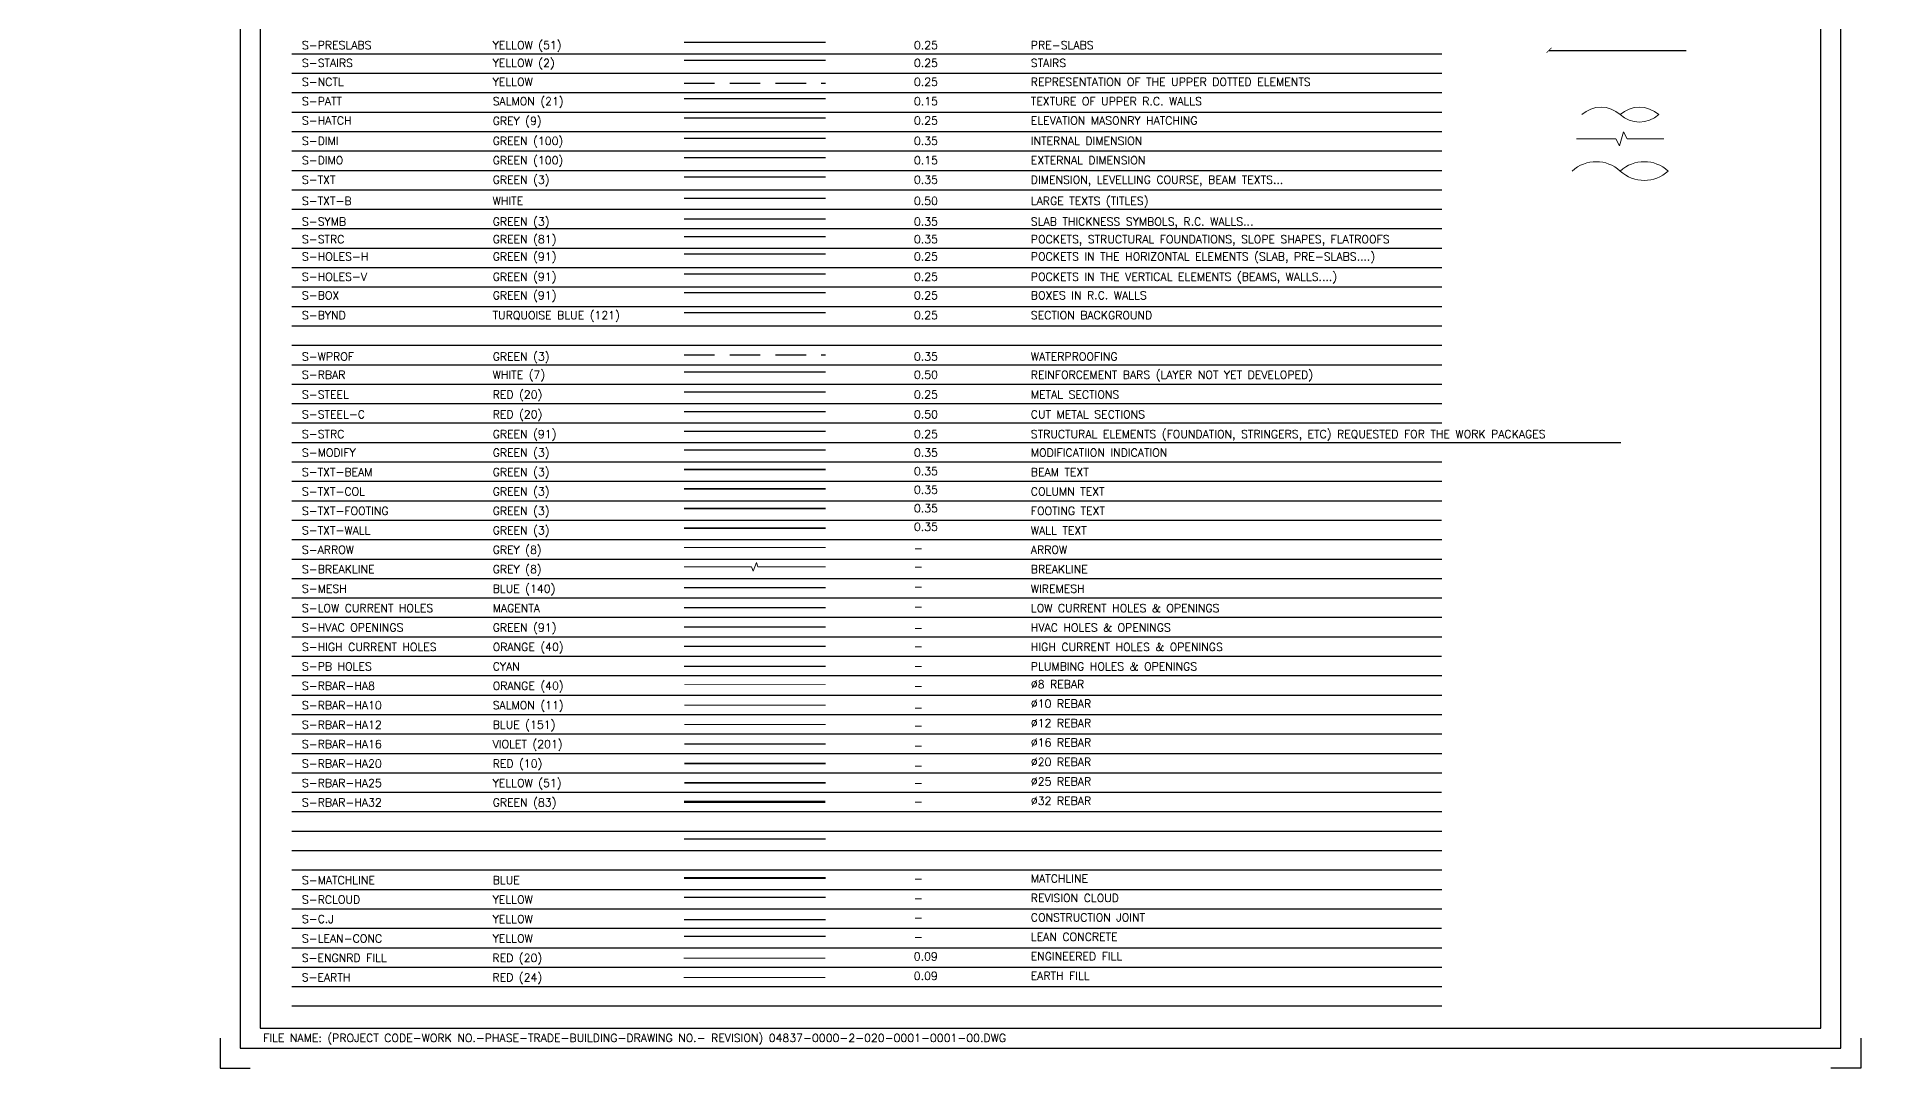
# Model space of a CAD drawing. Extents: x 660761725 to 1323371458, y 2734871439 to 5470067957.
# Drawn here: x 660932101 to 660960982, y 2735237787 to 2735253898 of the extents above; entities that cross this region are included whole.
import ezdxf
from ezdxf import colors
from ezdxf.entities.mleader import LeaderData, LeaderLine
from ezdxf.math import Vec2, Vec3

# ---------------------------------------------------------------- set-up
doc = ezdxf.new("R2010")
doc.units = 0
doc.linetypes.add('CENTER2', pattern=[28.575, 19.05, -3.175, 3.175, -3.175])
doc.linetypes.add('Hidden', pattern=[714.375, 476.25, -238.125])
for name, color, linetype, lineweight in [('S-ARROW', 8, 'Continuous', 13), ('S-BREAKLINE', 8, 'Continuous', 9), ('S-EARTH', 24, 'Continuous', 9), ('S-ENGNRD FILL', 20, 'Continuous', 9), ('S-GN-CON', 3, 'Continuous', 35), ('S-MATCH LNE', 5, 'CENTER2', 40), ('S-TXT-BEAM', 3, 'Continuous', 35), ('S-TXT-COL', 3, 'Continuous', 35), ('S-TXT-FOOTING', 3, 'Continuous', 35), ('S-TXT-WALL', 3, 'Continuous', 35)]:
    doc.layers.add(name, color=color, linetype=linetype, lineweight=lineweight)
for name, color, linetype in [('S-BOX', 91, 'Continuous'), ('S-BYND', 121, 'Continuous'), ('S-DIMI', 100, 'Continuous'), ('S-DIMO', 100, 'Continuous'), ('S-HATCH', 9, 'Continuous'), ('S-HIGH CURRENT HOLES', 40, 'Continuous'), ('S-HOLES-H', 91, 'Continuous'), ('S-HOLES-V', 91, 'Continuous'), ('S-HVAC OPENINGS', 91, 'Continuous'), ('S-LEAN-CONC', 2, 'Continuous'), ('S-LOWCURRENT HOLES', 6, 'Continuous'), ('S-MESH', 140, 'WIREMESH'), ('S-MODIFY', 3, 'Continuous'), ('S-NCTL', 2, 'Hidden'), ('S-PATT', 21, 'Continuous'), ('S-PB HOLES', 4, 'Continuous'), ('S-PRESLAB', 51, 'Continuous'), ('S-RBAR', 7, 'Continuous'), ('S-RBAR-HA10', 11, 'Continuous'), ('S-RBAR-HA12', 151, 'Continuous'), ('S-RBAR-HA16', 201, 'Continuous'), ('S-RBAR-HA20', 10, 'Continuous'), ('S-RBAR-HA25', 51, 'Continuous'), ('S-RBAR-HA32', 83, 'Continuous'), ('S-RBAR-HA8', 40, 'Continuous'), ('S-RCLOUD', 2, 'Continuous'), ('S-SIMPLETEXT', 7, 'Continuous'), ('S-STAIRS', 2, 'Continuous'), ('S-STEEL', 20, 'Continuous'), ('S-STEEL-C', 7, 'Continuous'), ('S-STRC (81)', 81, 'Continuous'), ('S-STRC (91)', 91, 'Continuous'), ('S-SYMB', 3, 'Continuous'), ('S-TXT', 3, 'Continuous'), ('S-TXT-B', 7, 'Continuous'), ('S-WPROF', 3, 'Continuous'), ('TBLOCK', 7, 'Continuous')]:
    doc.layers.add(name, color=color, linetype=linetype)
doc.layers.add('S-C.J', color=1, linetype='ZIGZAG', true_color=0xff0000)
doc.styles.add('EN-SC', font='swissl.ttf')
doc.styles.add('KACKC - ROMANS', font='romans.shx')
doc.styles.add('ROMANS', font='romans.shx')
doc.linetypes.add('WIREMESH', pattern='A,0.5,-0.1,["x",Standard,S=0.25,R=0,X=-0.125,Y=-0.078],-0.1', length=0.7)
doc.linetypes.add('ZIGZAG', pattern='A,0.0001,-0.2,[131,ltypeshp.shx,S=0.2,R=0,X=-0.2,Y=0],-0.4,[131,ltypeshp.shx,S=0.2,R=180,X=0.2,Y=0],-0.2', length=0.8001)

# ---------------------------------------------------------------- blocks, each defined once
blk = doc.blocks.new('_Dot')
at = {"color": 0, "linetype": 'ByBlock', "lineweight": -2}
blk.add_line((-0.5, 0), (-1, 0), dxfattribs=at)
at = {"color": 0, "linetype": 'ByBlock', "const_width": 0.5}
blk.add_lwpolyline([(-0.25, 0, 1), (0.25, 0, 1)], format="xyb", close=True, dxfattribs=at)
blk = doc.blocks.new('_ARCHTICK')
at = {"color": 0, "linetype": 'ByBlock', "const_width": 0.15}
blk.add_lwpolyline([(-0.5, -0.5), (0.5, 0.5)], dxfattribs=at)
blk = doc.blocks.new('*U36')
at = {"layer": 'S-BREAKLINE'}
blk.add_lwpolyline([(-450, 0, -0.389141), (0, 0, 0.389141), (450, 0, 0.389141), (0, 0)], format="xyb", dxfattribs=at)
blk = doc.blocks.new('*U35')
at = {"xscale": 0.8333333330001551, "yscale": 0.8333333330001551, "zscale": 0.8333333330001551}
blk.add_blockref('*U36', (75, 0), dxfattribs=at)
blk = doc.blocks.new('*U44')
at = {"layer": 'S-BREAKLINE'}
blk.add_lwpolyline([(-422, 0), (-52, 0), (-52, 0), (-19, -65), (19, 65), (52, 0), (398, 0)], dxfattribs=at)
blk = doc.blocks.new('*U45')
at = {"layer": 'S-BREAKLINE'}
blk.add_lwpolyline([(-450, 0, -0.389141), (-90, 0, 0.389141), (270, 0, 0.389141), (-90, 0)], format="xyb", dxfattribs=at)

msp = doc.modelspace()

# ---------------------------------------------------------------- linework, layer by layer
at = {"color": 250}
for p, q in [((660936081.51860619, 2735253635.78924322), (660954046.31260765, 2735253635.78924322)), ((660936081.51860619, 2735253332.124856), (660954046.31260765, 2735253332.124856)), ((660936081.51860619, 2735253028.46046877), (660954046.31260765, 2735253028.46046877)), ((660936081.51860619, 2735252724.79608202), (660954046.31260765, 2735252724.79608202)), ((660936081.51860619, 2735252421.13169622), (660954046.31260765, 2735252421.13169622)), ((660936081.51860619, 2735252117.467309), (660954046.31260765, 2735252117.467309)), ((660936081.51860619, 2735251813.80292177), (660954046.31260765, 2735251813.80292177)), ((660936081.51860619, 2735251510.13853598), (660954046.31260765, 2735251510.13853598)), ((660936081.51860619, 2735251206.47414923), (660954046.31260765, 2735251206.47414923)), ((660936081.51860619, 2735250902.809762), (660954046.31260765, 2735250902.809762)), ((660936081.51860619, 2735250599.14537621), (660954046.31260765, 2735250599.14537621)), ((660936081.51860619, 2735250295.48098898), (660954046.31260765, 2735250295.48098898)), ((660936081.51860619, 2735249991.81660223), (660954046.31260765, 2735249991.81660223)), ((660936081.51860619, 2735249688.152215), (660954046.31260765, 2735249688.152215)), ((660936081.51860619, 2735249384.48782921), (660954046.31260765, 2735249384.48782921)), ((660936081.51860619, 2735249080.82344198), (660954046.31260765, 2735249080.82344198)), ((660936081.51860619, 2735248777.15905619), (660954046.31260765, 2735248777.15905619)), ((660936081.51860619, 2735248473.49466896), (660954046.31260765, 2735248473.49466896)), ((660936081.51860619, 2735248169.83028221), (660954046.31260765, 2735248169.83028221)), ((660936081.51860619, 2735247866.16589499), (660954046.31260765, 2735247866.16589499)), ((660936081.51860619, 2735247562.50150919), (660956839.50651097, 2735247562.50150919)), ((660936081.51860619, 2735247258.83712196), (660954046.31260765, 2735247258.83712196)), ((660936081.51860619, 2735246955.17273617), (660954046.31260765, 2735246955.17273617)), ((660936081.51860619, 2735246651.50834894), (660954046.31260765, 2735246651.50834894)), ((660936081.51860619, 2735246347.84396219), (660954040.58579791, 2735246347.84396219)), ((660936081.51860619, 2735246044.17957497), (660954046.31260765, 2735246044.17957497)), ((660936081.51860619, 2735245740.51518917), (660954046.31260765, 2735245740.51518917)), ((660936081.51860619, 2735245436.85080194), (660954046.31260765, 2735245436.85080194)), ((660936081.51860619, 2735245133.1864152), (660954046.31260765, 2735245133.1864152)), ((660936081.51860619, 2735244829.52202892), (660954046.31260765, 2735244829.52202892)), ((660936081.51860619, 2735244525.85764217), (660954046.31260765, 2735244525.85764217)), ((660936081.51860619, 2735244222.19325495), (660954040.58579791, 2735244222.19325495)), ((660936081.51860619, 2735243918.52886915), (660954046.31260765, 2735243918.52886915)), ((660936081.51860619, 2735243614.86448193), (660954046.31260765, 2735243614.86448193)), ((660936081.51860619, 2735243311.20009518), (660954046.31260765, 2735243311.20009518)), ((660936081.51860619, 2735243007.53570795), (660954046.31260765, 2735243007.53570795)), ((660936081.51860619, 2735242703.87132215), (660954046.31260765, 2735242703.87132215)), ((660936081.51860619, 2735242400.20693493), (660954046.31260765, 2735242400.20693493)), ((660936081.51860619, 2735242096.54254913), (660954040.58579791, 2735242096.54254913)), ((660936081.51860619, 2735241792.87816191), (660954046.31260765, 2735241792.87816191)), ((660936081.51860619, 2735241489.21377516), (660954046.31260765, 2735241489.21377516)), ((660936081.51860619, 2735241185.54938793), (660954046.31260765, 2735241185.54938793)), ((660936081.51860619, 2735240881.88500214), (660954046.31260765, 2735240881.88500214)), ((660936081.51860619, 2735240578.22061491), (660954046.31260765, 2735240578.22061491)), ((660936081.51860619, 2735240274.55622911), (660954046.31260765, 2735240274.55622911)), ((660936081.51860619, 2735239970.89184189), (660954040.58579791, 2735239970.89184189)), ((660936081.51860619, 2735239667.22745514), (660954046.31260765, 2735239667.22745514)), ((660936081.51860619, 2735239363.56306791), (660954046.31260765, 2735239363.56306791)), ((660936081.51860619, 2735239059.89868212), (660954046.31260765, 2735239059.89868212)), ((660936081.51860619, 2735238756.23429489), (660954046.31260765, 2735238756.23429489)), ((660936081.51860619, 2735238756.23429489), (660954046.31260765, 2735238756.23429489))]:
    msp.add_line(p, q, dxfattribs=at)
at = {"layer": 'S-ARROW', "ltscale": 1000}
msp.add_line((660942208.04489601, 2735245921.275177), (660944415.53558052, 2735245921.275177), dxfattribs=at)
at = {"layer": 'S-BOX'}
msp.add_line((660942208.04489601, 2735249905.07930613), (660944415.53558052, 2735249905.07930613), dxfattribs=at)
at = {"layer": 'S-BREAKLINE'}
msp.add_lwpolyline([(660942208.04489601, 2735245617.61079121), (660943261.79023838, 2735245617.61079121), (660943261.79023838, 2735245617.61079121), (660943286.79023826, 2735245548.92385483), (660943336.79023826, 2735245686.29772615), (660943361.79023826, 2735245617.61079121), (660944415.53558052, 2735245617.61079121)], dxfattribs=at)
at = {"layer": 'S-BYND'}
msp.add_line((660942208.04489601, 2735249594.53910398), (660944415.53558052, 2735249594.53910398), dxfattribs=at)
at = {"layer": 'S-C.J', "ltscale": 0.25}
msp.add_line((660942208.04489601, 2735240110.039258), (660944415.53558052, 2735240110.039258), dxfattribs=at)
at = {"layer": 'S-DIMI'}
msp.add_line((660942208.04489601, 2735252319.09579515), (660944415.53558052, 2735252319.09579515), dxfattribs=at)
at = {"layer": 'S-DIMO'}
msp.add_line((660942208.04489601, 2735252015.43140793), (660944415.53558052, 2735252015.43140793), dxfattribs=at)
at = {"layer": 'S-EARTH'}
msp.add_line((660942205.18149114, 2735239199.04609823), (660944412.67217565, 2735239199.04609823), dxfattribs=at)
at = {"layer": 'S-ENGNRD FILL'}
msp.add_line((660942205.18149114, 2735239502.71048498), (660944412.67217565, 2735239502.71048498), dxfattribs=at)
at = {"layer": 'S-HATCH'}
msp.add_line((660942208.04489601, 2735252636.24564981), (660944415.53558052, 2735252636.24564981), dxfattribs=at)
at = {"layer": 'S-HIGH CURRENT HOLES', "ltscale": 2}
msp.add_line((660942208.04489601, 2735244377.80885315), (660944415.53558052, 2735244377.80885315), dxfattribs=at)
at = {"layer": 'S-HOLES-H'}
msp.add_line((660942208.04489601, 2735250511.42144203), (660944415.53558052, 2735250511.42144203), dxfattribs=at)
at = {"layer": 'S-HOLES-V'}
msp.add_line((660942208.04489601, 2735250196.12351179), (660944415.53558052, 2735250196.12351179), dxfattribs=at)
at = {"layer": 'S-HVAC OPENINGS', "ltscale": 2}
msp.add_line((660942208.04489601, 2735244678.35727978), (660944415.53558052, 2735244678.35727978), dxfattribs=at)
at = {"layer": 'S-LEAN-CONC', "ltscale": 6}
msp.add_line((660942208.04489601, 2735239847.98744297), (660944415.53558052, 2735239847.98744297), dxfattribs=at)
at = {"layer": 'S-LOWCURRENT HOLES', "ltscale": 2}
msp.add_line((660942208.04489601, 2735244982.99131107), (660944415.53558052, 2735244982.99131107), dxfattribs=at)
at = {"layer": 'S-MATCH LNE', "ltscale": 0.05}
msp.add_line((660942208.04489601, 2735240758.98060417), (660944415.53558052, 2735240758.98060417), dxfattribs=at)
at = {"layer": 'S-MESH'}
msp.add_line((660942208.04489601, 2735245293.78877687), (660944415.53558052, 2735245293.78877687), dxfattribs=at)
at = {"layer": 'S-MODIFY'}
msp.add_line((660942208.04489601, 2735247447.41447115), (660944415.53558052, 2735247447.41447115), dxfattribs=at)
at = {"layer": 'S-NCTL'}
msp.add_line((660942208.04489601, 2735253175.69295502), (660944415.53558052, 2735253175.69295502), dxfattribs=at)
at = {"layer": 'S-PATT'}
msp.add_line((660942208.04489601, 2735252937.66430998), (660944415.53558052, 2735252937.66430998), dxfattribs=at)
at = {"layer": 'S-PB HOLES', "ltscale": 2}
msp.add_line((660942208.04489601, 2735244067.60066223), (660944415.53558052, 2735244067.60066223), dxfattribs=at)
at = {"layer": 'S-PRESLAB'}
msp.add_line((660942208.04489601, 2735253814.637959), (660944415.53558052, 2735253814.637959), dxfattribs=at)
at = {"layer": 'S-RBAR'}
msp.add_line((660942208.04489601, 2735248664.92411709), (660944415.53558052, 2735248664.92411709), dxfattribs=at)
at = {"layer": 'S-RBAR-HA10', "const_width": 12}
msp.add_lwpolyline([(660942210.90830088, 2735243456.81904316), (660944418.39898539, 2735243456.81904316)], dxfattribs=at)
at = {"layer": 'S-RBAR-HA12', "const_width": 13.99999999}
msp.add_lwpolyline([(660942210.90830088, 2735243154.93781424), (660944418.39898539, 2735243154.93781424)], dxfattribs=at)
at = {"layer": 'S-RBAR-HA16', "const_width": 18.99999999}
msp.add_lwpolyline([(660942210.90830088, 2735242848.81905985), (660944418.39898539, 2735242848.81905985)], dxfattribs=at)
at = {"layer": 'S-RBAR-HA20', "const_width": 23.49999999}
msp.add_lwpolyline([(660942210.90830088, 2735242544.59918022), (660944418.39898539, 2735242544.59918022)], dxfattribs=at)
at = {"layer": 'S-RBAR-HA25', "const_width": 29.49999999}
msp.add_lwpolyline([(660942210.90830088, 2735242243.09907198), (660944418.39898539, 2735242243.09907198)], dxfattribs=at)
at = {"layer": 'S-RBAR-HA32', "const_width": 37.99999998}
msp.add_lwpolyline([(660942208.04489601, 2735241945.92624187), (660944415.53558052, 2735241945.92624187)], dxfattribs=at)
at = {"layer": 'S-RBAR-HA8', "const_width": 9.5}
msp.add_lwpolyline([(660942210.90830088, 2735243775.84173584), (660944418.39898539, 2735243775.84173584)], dxfattribs=at)
at = {"layer": 'S-RCLOUD', "ltscale": 0.01}
msp.add_line((660942208.04489601, 2735240455.31621695), (660944415.53558052, 2735240455.31621695), dxfattribs=at)
at = {"layer": 'S-SIMPLETEXT', "ltscale": 1000}
msp.add_line((660942208.04489601, 2735241366.30937719), (660944415.53558052, 2735241366.30937719), dxfattribs=at)
at = {"layer": 'S-STAIRS'}
msp.add_line((660942208.04489601, 2735253535.83383417), (660944415.53558052, 2735253535.83383417), dxfattribs=at)
at = {"layer": 'S-STEEL'}
msp.add_line((660942208.04489601, 2735248355.32168007), (660944415.53558052, 2735248355.32168007), dxfattribs=at)
at = {"layer": 'S-STEEL-C'}
msp.add_line((660942208.04489601, 2735248045.71924305), (660944415.53558052, 2735248045.71924305), dxfattribs=at)
at = {"layer": 'S-STRC (81)'}
msp.add_line((660942208.04489601, 2735250782.04223299), (660944415.53558052, 2735250782.04223299), dxfattribs=at)
at = {"layer": 'S-STRC (91)'}
msp.add_line((660942208.04489601, 2735247737.33374882), (660944415.53558052, 2735247737.33374882), dxfattribs=at)
at = {"layer": 'S-SYMB'}
msp.add_line((660942208.04489601, 2735251057.79870319), (660944415.53558052, 2735251057.79870319), dxfattribs=at)
at = {"layer": 'S-TXT'}
msp.add_line((660942208.04489601, 2735251711.76702213), (660944415.53558052, 2735251711.76702213), dxfattribs=at)
at = {"layer": 'S-TXT-B'}
msp.add_line((660942208.04489601, 2735251380.89973593), (660944415.53558052, 2735251380.89973593), dxfattribs=at)
at = {"layer": 'S-TXT-BEAM', "linetype": 'Continuous'}
msp.add_line((660942208.04489601, 2735247141.79574394), (660944415.53558052, 2735247141.79574394), dxfattribs=at)
at = {"layer": 'S-TXT-COL'}
msp.add_line((660942208.04489601, 2735246836.17701817), (660944415.53558052, 2735246836.17701817), dxfattribs=at)
at = {"layer": 'S-TXT-FOOTING'}
msp.add_line((660942208.04489601, 2735246530.55829096), (660944415.53558052, 2735246530.55829096), dxfattribs=at)
at = {"layer": 'S-TXT-WALL'}
msp.add_line((660942208.04489601, 2735246224.93956423), (660944415.53558052, 2735246224.93956423), dxfattribs=at)
at = {"layer": 'S-WPROF', "linetype": 'Hidden'}
msp.add_line((660942208.04489601, 2735248928.37874508), (660944415.53558052, 2735248928.37874508), dxfattribs=at)
at = {"layer": 'TBLOCK'}
for points in [[(660935275.32094479, 2735238099.20079899), (660960275.32093477, 2735238099.20079899), (660960275.32093477, 2735260886.49536514), (660935275.32094479, 2735260886.49536514)], [(660935587.82094467, 2735238411.70079899), (660959962.82093489, 2735238411.70079899), (660959962.82093489, 2735260573.99536514), (660935587.82094467, 2735260573.99536514)]]:
    msp.add_lwpolyline(points, close=True, dxfattribs=at)
at = {"layer": 'TBLOCK', "color": 9}
for points in [[(660934962.82094491, 2735238255.45079899), (660934962.82094491, 2735237786.70079899), (660935431.57094479, 2735237786.70079899)], [(660960587.82093465, 2735238255.45079899), (660960587.82093465, 2735237786.70079899), (660960119.07093489, 2735237786.70079899)]]:
    msp.add_lwpolyline(points, dxfattribs=at)

# ---------------------------------------------------------------- block references
for name, p, xscale, yscale, zscale in [('*U45', (660956981.3181119, 2735252684.52019787), 1.666666669999813, 1.666666669999813, 1.666666669999813), ('*U44', (660956850.67475581, 2735252305.55529594), 1.666666669999813, 1.666666669999813, 1.666666669999813), ('*U35', (660956681.31811202, 2735251803.17916918), 2.000000003999503, 2.000000004000867, 2.000000003999503)]:
    msp.add_blockref(name, p, dxfattribs=dict(xscale=xscale, yscale=yscale, zscale=zscale))

# ---------------------------------------------------------------- texts
at = {"style": 'ROMANS'}
for p in [(660945798.65443766, 2735245844.35300207), (660945798.65443766, 2735245559.8460021), (660945798.65443766, 2735245248.88821411), (660945798.65443766, 2735244936.86045599)]:
    msp.add_text('-', height=124.99999995, dxfattribs=at).set_placement(p)
at = {"layer": 'S-ARROW', "ltscale": 1000, "style": 'ROMANS'}
for s, p in [('S-ARROW', (660936237.97826052, 2735245821.90096617)), ('GREY (8)', (660939217.9459722, 2735245821.90096617)), ('ARROW', (660947624.24014664, 2735245821.90096617))]:
    msp.add_text(s, height=124.99999995, dxfattribs=at).set_placement(p)
at = {"layer": 'S-BOX', "style": 'ROMANS'}
for s, p in [('S-BOX', (660936237.97826052, 2735249797.88773394)), ('GREEN (91)', (660939217.9459722, 2735249797.88773394)), ('0.25', (660945798.65443766, 2735249797.88773394)), ('BOXES IN R.C. WALLS', (660947624.24014664, 2735249797.88773394))]:
    msp.add_text(s, height=124.99999995, dxfattribs=at).set_placement(p)
at = {"layer": 'S-BREAKLINE', "style": 'ROMANS'}
for s, p in [('S-BREAKLINE', (660936237.97826052, 2735245518.23657894)), ('GREY (8)', (660939217.9459722, 2735245518.23657894)), ('BREAKLINE', (660947624.24014664, 2735245518.23657894))]:
    msp.add_text(s, height=124.99999995, dxfattribs=at).set_placement(p)
at = {"layer": 'S-BYND', "style": 'ROMANS'}
for s, p in [('S-BYND', (660936237.97826052, 2735249487.3475318)), ('TURQUOISE BLUE (121)', (660939217.9459722, 2735249487.3475318)), ('0.25', (660945798.65443766, 2735249487.3475318)), ('SECTION BACKGROUND', (660947624.24014664, 2735249487.3475318))]:
    msp.add_text(s, height=124.99999995, dxfattribs=at).set_placement(p)
at = {"layer": 'S-C.J', "ltscale": 0.25, "style": 'ROMANS'}
for s, p in [('S-C.J', (660936237.97826052, 2735240052.27761889)), ('YELLOW', (660939217.9459722, 2735240052.27761889)), ('CONSTRUCTION JOINT', (660947624.24014664, 2735240077.66233206)), ('-', (660945798.65443766, 2735240075.27533817))]:
    msp.add_text(s, height=124.99999995, dxfattribs=at).set_placement(p)
at = {"layer": 'S-DIMI', "style": 'ROMANS'}
for s, p in [('S-DIMI', (660936237.97826052, 2735252211.90422392)), ('GREEN (100)', (660939217.9459722, 2735252211.90422392)), ('0.35', (660945798.65443766, 2735252211.90422392)), ('INTERNAL DIMENSION', (660947624.24014664, 2735252211.90422392))]:
    msp.add_text(s, height=124.99999995, dxfattribs=at).set_placement(p)
at = {"layer": 'S-DIMO', "style": 'ROMANS'}
for s, p in [('S-DIMO', (660936237.97826052, 2735251908.23983717)), ('GREEN (100)', (660939217.9459722, 2735251908.23983717)), ('0.15', (660945798.65443766, 2735251908.23983717)), ('EXTERNAL DIMENSION', (660947624.24014664, 2735251908.23983717))]:
    msp.add_text(s, height=124.99999995, dxfattribs=at).set_placement(p)
at = {"layer": 'S-EARTH', "style": 'ROMANS'}
for s, p in [('RED (24)', (660939215.08256733, 2735239141.28445911)), ('0.09', (660945795.79103279, 2735239164.28217793)), ('EARTH FILL', (660947621.37674177, 2735239166.66917181)), ('S-EARTH', (660936235.11485565, 2735239141.28445911))]:
    msp.add_text(s, height=124.99999995, dxfattribs=at).set_placement(p)
at = {"layer": 'S-ENGNRD FILL', "style": 'ROMANS'}
for s, p in [('S-ENGNRD FILL', (660936235.11485565, 2735239444.94884586)), ('RED (20)', (660939215.08256733, 2735239444.94884586)), ('0.09', (660945795.79103279, 2735239467.94656515)), ('ENGINEERED FILL', (660947621.37674177, 2735239470.33355904))]:
    msp.add_text(s, height=124.99999995, dxfattribs=at).set_placement(p)
at = {"layer": 'S-GN-CON', "style": 'EN-SC'}
msp.add_attdef('BAR', (660955162.19075382, 2735249499.95919514), '', height=0.2, dxfattribs=at)
at = {"layer": 'S-HATCH', "style": 'ROMANS'}
for s, p in [('S-HATCH', (660936237.97826052, 2735252529.0540781)), ('GREY (9)', (660939217.9459722, 2735252523.22959995)), ('0.25', (660945798.65443766, 2735252529.0540781)), ('ELEVATION MASONRY HATCHING', (660947624.24014664, 2735252529.0540781))]:
    msp.add_text(s, height=124.99999995, dxfattribs=at).set_placement(p)
at = {"layer": 'S-HIGH CURRENT HOLES', "ltscale": 2, "style": 'ROMANS'}
for s, p in [('S-HIGH CURRENT HOLES', (660936237.97826052, 2735244303.5790329)), ('ORANGE (40)', (660939217.9459722, 2735244303.5790329)), ('-', (660945798.65443766, 2735244316.1606698)), ('HIGH CURRENT HOLES & OPENINGS', (660947624.24014664, 2735244303.5790329)), ('ORANGE (40)', (660939217.9459722, 2735243696.25025892))]:
    msp.add_text(s, height=124.99999995, dxfattribs=at).set_placement(p)
at = {"layer": 'S-HOLES-H', "style": 'ROMANS'}
for s, p in [('GREEN (91)', (660939217.9459722, 2735250404.2298708)), ('POCKETS IN THE HORIZONTAL ELEMENTS (SLAB, PRE-SLABS....)', (660947624.24014664, 2735250404.2298708)), ('S-HOLES-H', (660936237.97826052, 2735250404.2298708)), ('0.25', (660945798.65443766, 2735250404.2298708))]:
    msp.add_text(s, height=124.99999995, dxfattribs=at).set_placement(p)
at = {"layer": 'S-HOLES-V', "style": 'ROMANS'}
for s, p in [('S-HOLES-V', (660936237.97826052, 2735250088.93194103)), ('GREEN (91)', (660939217.9459722, 2735250088.93194103)), ('0.25', (660945798.65443766, 2735250088.93194103)), ('POCKETS IN THE VERTICAL ELEMENTS (BEAMS, WALLS....)', (660947624.24014664, 2735250088.93194103))]:
    msp.add_text(s, height=124.99999995, dxfattribs=at).set_placement(p)
at = {"layer": 'S-HVAC OPENINGS', "ltscale": 2, "style": 'ROMANS'}
for s, p in [('S-HVAC OPENINGS', (660936237.97826052, 2735244607.24342012)), ('GREEN (91)', (660939217.9459722, 2735244607.24342012)), ('-', (660945798.65443766, 2735244600.66766977)), ('HVAC HOLES & OPENINGS', (660947624.24014664, 2735244607.24342012))]:
    msp.add_text(s, height=124.99999995, dxfattribs=at).set_placement(p)
at = {"layer": 'S-LEAN-CONC', "ltscale": 6, "style": 'ROMANS'}
for s, p in [('S-LEAN-CONC', (660936237.97826052, 2735239748.61323309)), ('YELLOW', (660939217.9459722, 2735239748.61323309)), ('LEAN CONCRETE', (660947624.24014664, 2735239773.99794483)), ('-', (660945798.65443766, 2735239771.61095095))]:
    msp.add_text(s, height=124.99999995, dxfattribs=at).set_placement(p)
at = {"layer": 'S-LOWCURRENT HOLES', "ltscale": 2, "style": 'ROMANS'}
for s, p in [('S-LOW CURRENT HOLES', (660936237.97826052, 2735244910.90780592)), ('MAGENTA', (660939217.9459722, 2735244910.90780592)), ('LOW CURRENT HOLES & OPENINGS', (660947624.24014664, 2735244910.90780592))]:
    msp.add_text(s, height=124.99999995, dxfattribs=at).set_placement(p)
at = {"layer": 'S-MATCH LNE', "ltscale": 1000, "style": 'ROMANS'}
for s, p in [('S-MATCHLINE', (660936237.97826052, 2735240659.60639286)), ('BLUE', (660939217.9459722, 2735240659.60639286)), ('MATCHLINE', (660947624.24014664, 2735240684.99110508))]:
    msp.add_text(s, height=124.99999995, dxfattribs=at).set_placement(p)
at = {"layer": 'S-MATCH LNE', "style": 'ROMANS'}
msp.add_text('-', height=124.99999995, dxfattribs=at).set_placement((660945798.65443766, 2735240682.60411119))
at = {"layer": 'S-MESH', "linetype": 'WIREMESH', "ltscale": 0.01, "style": 'ROMANS'}
for s, p in [('S-MESH', (660936237.97826052, 2735245214.57219315)), ('BLUE (140)', (660939217.9459722, 2735245214.57219315)), ('WIREMESH', (660947624.24014664, 2735245214.57219315))]:
    msp.add_text(s, height=124.99999995, dxfattribs=at).set_placement(p)
at = {"layer": 'S-MODIFY', "style": 'ROMANS'}
for s, p in [('S-MODIFY', (660936237.97826052, 2735247340.22289991)), ('GREEN (3)', (660939217.9459722, 2735247340.22289991)), ('0.35', (660945798.65443766, 2735247340.22289991)), ('MODIFICATIION INDICATION', (660947624.24014664, 2735247340.22289991)), ('0.35', (660945798.65443766, 2735247050.30362177)), ('0.35', (660945798.65443766, 2735246760.38434315)), ('0.35', (660945798.65443766, 2735246470.465065)), ('0.35', (660945798.65443766, 2735246180.54578686))]:
    msp.add_text(s, height=124.99999995, dxfattribs=at).set_placement(p)
at = {"layer": 'S-NCTL', "style": 'ROMANS'}
for s, p in [('S-NCTL', (660936237.97826052, 2735253133.65988302)), ('YELLOW', (660939217.9459722, 2735253133.65988302)), ('0.25', (660945798.65443766, 2735253133.65988302)), ('REPRESENTATION OF THE UPPER DOTTED ELEMENTS', (660947624.24014664, 2735253133.65988302))]:
    msp.add_text(s, height=124.99999995, dxfattribs=at).set_placement(p)
at = {"layer": 'S-PATT', "style": 'ROMANS'}
for s, p in [('S-PATT', (660936237.97826052, 2735252830.47273922)), ('SALMON (21)', (660939217.9459722, 2735252830.47273922)), ('0.15', (660945798.65443766, 2735252830.47273922)), ('TEXTURE OF UPPER R.C. WALLS', (660947624.24014664, 2735252830.47273922))]:
    msp.add_text(s, height=124.99999995, dxfattribs=at).set_placement(p)
at = {"layer": 'S-PB HOLES', "ltscale": 2, "style": 'ROMANS'}
for s, p in [('S-PB HOLES', (660936237.97826052, 2735243999.91464615)), ('CYAN', (660939217.9459722, 2735243999.91464615)), ('-', (660945798.65443766, 2735244005.20288181)), ('PLUMBING HOLES & OPENINGS', (660947624.24014664, 2735243999.91464615))]:
    msp.add_text(s, height=124.99999995, dxfattribs=at).set_placement(p)
at = {"layer": 'S-PRESLAB', "style": 'ROMANS'}
for s, p in [('S-PRESLABS', (660936237.97826052, 2735253707.44638681)), ('YELLOW (51)', (660939217.9459722, 2735253707.44638681)), ('0.25', (660945798.65443766, 2735253707.44638681)), ('PRE-SLABS', (660947624.24014664, 2735253707.44638681))]:
    msp.add_text(s, height=124.99999995, dxfattribs=at).set_placement(p)
at = {"layer": 'S-RBAR', "style": 'ROMANS'}
for s, p in [('S-RBAR', (660936237.97826052, 2735248557.7325449)), ('WHITE (7)', (660939217.9459722, 2735248557.7325449)), ('0.50', (660945798.65443766, 2735248557.7325449)), ('REINFORCEMENT BARS (LAYER NOT YET DEVELOPED)', (660947624.24014664, 2735248557.7325449))]:
    msp.add_text(s, height=124.99999995, dxfattribs=at).set_placement(p)
at = {"layer": 'S-RBAR-HA10', "style": 'ROMANS'}
for s, p in [('S-RBAR-HA10', (660936237.97826052, 2735243392.58587313)), ('SALMON (11)', (660939217.9459722, 2735243392.58587313)), ('-', (660945798.65443766, 2735243356.98233795)), ('%%C10 REBAR', (660947624.24014664, 2735243417.97058487))]:
    msp.add_text(s, height=124.99999995, dxfattribs=at).set_placement(p)
at = {"layer": 'S-RBAR-HA12', "style": 'ROMANS'}
for s, p in [('S-RBAR-HA12', (660936237.97826052, 2735243088.9214859)), ('BLUE (151)', (660939217.9459722, 2735243088.9214859)), ('-', (660945798.65443766, 2735243072.47533894)), ('%%C12 REBAR', (660947624.24014664, 2735243114.30619907))]:
    msp.add_text(s, height=124.99999995, dxfattribs=at).set_placement(p)
at = {"layer": 'S-RBAR-HA16', "style": 'ROMANS'}
for s, p in [('S-RBAR-HA16', (660936237.97826052, 2735242785.25710011)), ('VIOLET (201)', (660939217.9459722, 2735242785.25710011)), ('-', (660945798.65443766, 2735242761.51755095)), ('%%C16 REBAR', (660947624.24014664, 2735242810.64181185))]:
    msp.add_text(s, height=124.99999995, dxfattribs=at).set_placement(p)
at = {"layer": 'S-RBAR-HA20', "style": 'ROMANS'}
for s, p in [('S-RBAR-HA20', (660936237.97826052, 2735242481.59271288)), ('RED (10)', (660939217.9459722, 2735242481.59271288)), ('-', (660945798.65443766, 2735242449.48979282)), ('%%C20 REBAR', (660947624.24014664, 2735242506.9774251))]:
    msp.add_text(s, height=124.99999995, dxfattribs=at).set_placement(p)
at = {"layer": 'S-RBAR-HA25', "style": 'ROMANS'}
for s, p in [('S-RBAR-HA25', (660936237.97826052, 2735242177.92832613)), ('YELLOW (51)', (660939217.9459722, 2735242177.92832613)), ('-', (660945798.65443766, 2735242181.54505396)), ('%%C25 REBAR', (660947624.24014664, 2735242203.31303787))]:
    msp.add_text(s, height=124.99999995, dxfattribs=at).set_placement(p)
at = {"layer": 'S-RBAR-HA32', "style": 'ROMANS'}
for s, p in [('S-RBAR-HA32', (660936237.97826052, 2735241874.2639389)), ('GREEN (83)', (660939217.9459722, 2735241874.2639389)), ('-', (660945798.65443766, 2735241885.66306019)), ('%%C32 REBAR', (660947624.24014664, 2735241899.64865208))]:
    msp.add_text(s, height=124.99999995, dxfattribs=at).set_placement(p)
at = {"layer": 'S-RBAR-HA8', "style": 'ROMANS'}
for s, p in [('S-RBAR-HA8', (660936237.97826052, 2735243696.25025892)), ('-', (660945798.65443766, 2735243693.17512417)), ('%%C8 REBAR', (660947624.24014664, 2735243721.6349721))]:
    msp.add_text(s, height=124.99999995, dxfattribs=at).set_placement(p)
at = {"layer": 'S-RCLOUD', "ltscale": 1000, "style": 'ROMANS'}
for s, p in [('S-RCLOUD', (660936237.97826052, 2735240355.94200611)), ('YELLOW', (660939217.9459722, 2735240355.94200611)), ('REVISION CLOUD', (660947624.24014664, 2735240381.32671785))]:
    msp.add_text(s, height=124.99999995, dxfattribs=at).set_placement(p)
at = {"layer": 'S-RCLOUD', "style": 'ROMANS'}
msp.add_text('-', height=124.99999995, dxfattribs=at).set_placement((660945798.65443766, 2735240378.93972492))
at = {"layer": 'S-STAIRS', "style": 'ROMANS'}
for s, p in [('S-STAIRS', (660936237.97826052, 2735253428.64226294)), ('YELLOW (2)', (660939217.9459722, 2735253428.64226294)), ('0.25', (660945798.65443766, 2735253428.64226294)), ('STAIRS', (660947624.24014664, 2735253428.64226294))]:
    msp.add_text(s, height=124.99999995, dxfattribs=at).set_placement(p)
at = {"layer": 'S-STEEL', "style": 'ROMANS'}
for s, p in [('S-STEEL', (660936237.97826052, 2735248248.13010788)), ('RED (20)', (660939217.9459722, 2735248248.13010788)), ('0.25', (660945798.65443766, 2735248248.13010788)), ('METAL SECTIONS', (660947624.24014664, 2735248248.13010788))]:
    msp.add_text(s, height=124.99999995, dxfattribs=at).set_placement(p)
at = {"layer": 'S-STEEL-C', "style": 'ROMANS'}
for s, p in [('S-STEEL-C', (660936237.97826052, 2735247938.52767086)), ('RED (20)', (660939217.9459722, 2735247938.52767086)), ('0.50', (660945798.65443766, 2735247938.52767086)), ('CUT METAL SECTIONS', (660947624.24014664, 2735247938.52767086))]:
    msp.add_text(s, height=124.99999995, dxfattribs=at).set_placement(p)
at = {"layer": 'S-STRC (81)', "style": 'ROMANS'}
for s, p in [('S-STRC', (660936237.97826052, 2735250674.85066223)), ('GREEN (81)', (660939217.9459722, 2735250674.85066223)), ('0.35', (660945798.65443766, 2735250674.85066223)), ('POCKETS, STRUCTURAL FOUNDATIONS, SLOPE SHAPES, FLATROOFS', (660947624.24014664, 2735250674.85066223))]:
    msp.add_text(s, height=124.99999995, dxfattribs=at).set_placement(p)
at = {"layer": 'S-STRC (91)', "style": 'ROMANS'}
for s, p in [('S-STRC', (660936237.97826052, 2735247630.14217806)), ('GREEN (91)', (660939217.9459722, 2735247630.14217806)), ('0.25', (660945798.65443766, 2735247630.14217806)), ('STRUCTURAL ELEMENTS (FOUNDATION, STRINGERS, ETC) REQUESTED FOR THE WORK PACKAGES', (660947624.24014664, 2735247630.14217806))]:
    msp.add_text(s, height=124.99999995, dxfattribs=at).set_placement(p)
at = {"layer": 'S-SYMB', "style": 'ROMANS'}
for s, p in [('S-SYMB', (660936237.97826052, 2735250950.607131)), ('GREEN (3)', (660939217.9459722, 2735250950.607131)), ('0.35', (660945798.65443766, 2735250950.607131)), ('SLAB THICKNESS SYMBOLS, R.C. WALLS...', (660947624.24014664, 2735250950.607131))]:
    msp.add_text(s, height=124.99999995, dxfattribs=at).set_placement(p)
at = {"layer": 'S-TXT', "style": 'ROMANS'}
for s, p in [('S-TXT', (660936237.97826052, 2735251604.57544994)), ('GREEN (3)', (660939217.9459722, 2735251604.57544994)), ('0.35', (660945798.65443766, 2735251604.57544994)), ('DIMENSION, LEVELLING COURSE, BEAM TEXTS...', (660947624.24014664, 2735251604.57544994)), ('FILE NAME: (PROJECT CODE-WORK NO.-PHASE-TRADE-BUILDING-DRAWING NO.- REVISION) 04837-0000-2-020-0001-0001-00.DWG', (660935633.97262549, 2735238194.22889996))]:
    msp.add_text(s, height=124.99999995, dxfattribs=at).set_placement(p)
at = {"layer": 'S-TXT-B', "style": 'ROMANS'}
for s, p in [('LARGE TEXTS (TITLES)', (660947624.24014664, 2735251273.70816517)), ('S-TXT-B', (660936237.97826052, 2735251273.70816517)), ('WHITE', (660939217.9459722, 2735251273.70816517)), ('0.50', (660945798.65443766, 2735251273.70816517))]:
    msp.add_text(s, height=124.99999995, dxfattribs=at).set_placement(p)
at = {"layer": 'S-TXT-BEAM', "linetype": 'Continuous', "style": 'ROMANS'}
for s, p in [('S-TXT-BEAM', (660936237.97826052, 2735247036.55851316)), ('GREEN (3)', (660939217.9459722, 2735247036.55851316)), ('BEAM TEXT', (660947624.24014664, 2735247036.55851316))]:
    msp.add_text(s, height=124.99999995, dxfattribs=at).set_placement(p)
at = {"layer": 'S-TXT-COL', "style": 'ROMANS'}
for s, p in [('S-TXT-COL', (660936237.97826052, 2735246732.89412594)), ('GREEN (3)', (660939217.9459722, 2735246732.89412594)), ('COLUMN TEXT', (660947624.24014664, 2735246732.89412594))]:
    msp.add_text(s, height=124.99999995, dxfattribs=at).set_placement(p)
at = {"layer": 'S-TXT-FOOTING', "style": 'ROMANS'}
for s, p in [('S-TXT-FOOTING', (660936237.97826052, 2735246429.22974014)), ('GREEN (3)', (660939217.9459722, 2735246429.22974014)), ('FOOTING TEXT', (660947624.24014664, 2735246429.22974014))]:
    msp.add_text(s, height=124.99999995, dxfattribs=at).set_placement(p)
at = {"layer": 'S-TXT-WALL', "style": 'ROMANS'}
for s, p in [('S-TXT-WALL', (660936237.97826052, 2735246125.56535292)), ('GREEN (3)', (660939217.9459722, 2735246125.56535292)), ('WALL TEXT', (660947624.24014664, 2735246125.56535292))]:
    msp.add_text(s, height=124.99999995, dxfattribs=at).set_placement(p)
at = {"layer": 'S-WPROF', "style": 'ROMANS'}
for s, p in [('S-WPROF', (660936237.97826052, 2735248841.64373922)), ('GREEN (3)', (660939217.9459722, 2735248841.64373922)), ('0.35', (660945798.65443766, 2735248841.64373922)), ('WATERPROOFING', (660947624.24014664, 2735248841.64373922))]:
    msp.add_text(s, height=124.99999995, dxfattribs=at).set_placement(p)

# ---------------------------------------------------------------- leaders
ml = msp.add_multileader_mtext('Standard')
ml.set_content('\\pxql,t11;{\\W0.75;\\C3;REFER TO COLUMN\\PFOUNDATION TO\\PGROUND REINF.}', color=256, style='KACKC - ROMANS')
ml.set_leader_properties(color=8, linetype='ByLayer', lineweight=-1)
ml.set_arrow_properties(name='ARCHTICK')
ml.build(insert=Vec2(0, 0))
ml.multileader.update_dxf_attribs({"text_left_attachment_type": 6, "text_right_attachment_type": 6, "dogleg_length": 10, "arrow_head_size": 77.99999997, "scale": 100})
ctx = ml.context
ctx.base_point, ctx.scale, ctx.char_height, ctx.arrow_head_size, ctx.landing_gap_size, ctx.plane_origin = Vec3(660956308.14177239, 2735253688.51560593), 100, 124.99999995, 77.99999997, 8, Vec3(660957898.72555351, 2735257195.83573198)
ctx.left_attachment, ctx.right_attachment, ctx.text_align_type = 6, 6, 1
notes = []
notes.append((ctx, [(0, (1, 1, 0), (660956104.47714484, 2735253688.51560593), (1, 0), 203.6646276, [(0, [(660955719.06727004, 2735253688.51560593)], 0, [])])]))
ctx.mtext.insert, ctx.mtext.width, ctx.mtext.defined_height, ctx.mtext.alignment, ctx.mtext.line_spacing_factor, ctx.mtext.flow_direction = Vec3(660956981.32034361, 2735253838.51560497), 1399.0638110157, 1312.88032691, 2, 0.9, 5
ml = msp.add_multileader_mtext('Standard')
ml.set_content('\\pxr0.0064214,qc,t2;{\\W0.85;\\C3;±0.00\\P\\pr0,tz;T.O.F }', color=256, style='KACKC - ROMANS')
ml.set_leader_properties(color=8, linetype='ByLayer', lineweight=-1)
ml.set_arrow_properties(name='DOT')
ml.build(insert=Vec2(0, 0))
ml.multileader.update_dxf_attribs({"text_left_attachment_type": 6, "text_right_attachment_type": 6, "dogleg_length": 10, "arrow_head_size": 155, "scale": 100})
ctx = ml.context
ctx.base_point, ctx.scale, ctx.char_height, ctx.arrow_head_size, ctx.landing_gap_size, ctx.plane_origin = Vec3(660918255.03757155, 2735252353.75303078), 100, 250, 155, 8, Vec3(660920004.40832853, 2735256050.45924902)
ctx.left_attachment, ctx.right_attachment, ctx.text_align_type = 6, 6, 1
notes.append((ctx, [(0, (1, 1, 0), (660918055.0904057, 2735252353.75303078), (1, 0), 199.94716579, [(0, [(660917759.93656135, 2735251726.01696491)], 0, [])])]))
ctx.mtext.insert, ctx.mtext.width, ctx.mtext.defined_height, ctx.mtext.alignment, ctx.mtext.line_spacing_factor, ctx.mtext.line_spacing_style, ctx.mtext.flow_direction = Vec3(660918713.33519053, 2735252653.75303078), 2968.1185061813, 1312.88032743, 2, 0.9, 2, 5
ml = msp.add_multileader_mtext('Standard')
ml.set_content('\\pxr0.0064214,qc,t2;{\\W0.85;\\C3;±0.00\\P\\pr0,tz;T.O.F }', color=256, style='KACKC - ROMANS')
ml.set_leader_properties(color=8, linetype='ByLayer', lineweight=-1)
ml.set_arrow_properties(name='DOT')
ml.build(insert=Vec2(0, 0))
ml.multileader.update_dxf_attribs({"text_left_attachment_type": 6, "text_right_attachment_type": 6, "dogleg_length": 10, "arrow_head_size": 78, "scale": 100})
ctx = ml.context
ctx.base_point, ctx.scale, ctx.char_height, ctx.arrow_head_size, ctx.landing_gap_size, ctx.plane_origin = Vec3(660965017.07922506, 2735245016.15826082), 100, 125, 78, 8, Vec3(660966724.91850615, 2735248523.47838783)
ctx.left_attachment, ctx.right_attachment, ctx.text_align_type = 6, 6, 1
notes.append((ctx, [(0, (1, 1, 0), (660964930.67009676, 2735245016.15826082), (1, 0), 86.40912828, [(0, [(660964787.70932961, 2735244693.44726896)], 0, [])])]))
ctx.mtext.insert, ctx.mtext.width, ctx.mtext.defined_height, ctx.mtext.alignment, ctx.mtext.line_spacing_factor, ctx.mtext.line_spacing_style, ctx.mtext.flow_direction = Vec3(660965250.22803462, 2735245166.15826082), 2968.1185061813, 1312.88032743, 2, 0.9, 2, 5
for ctx, leaders in notes:
    for number, flags, end, landing, length, lines in leaders:
        leader = LeaderData()
        leader.index, (leader.has_last_leader_line, leader.has_dogleg_vector, leader.attachment_direction) = number, flags
        leader.last_leader_point, leader.dogleg_vector, leader.dogleg_length = Vec3(end), Vec3(landing), length
        for number, points, colour, breaks in lines:
            line = LeaderLine()
            line.index, line.vertices, line.color, line.breaks = number, Vec3.list(points), colors.encode_raw_color(colour), breaks
            leader.lines.append(line)
        ctx.leaders.append(leader)

doc.saveas('drawing.dxf')
